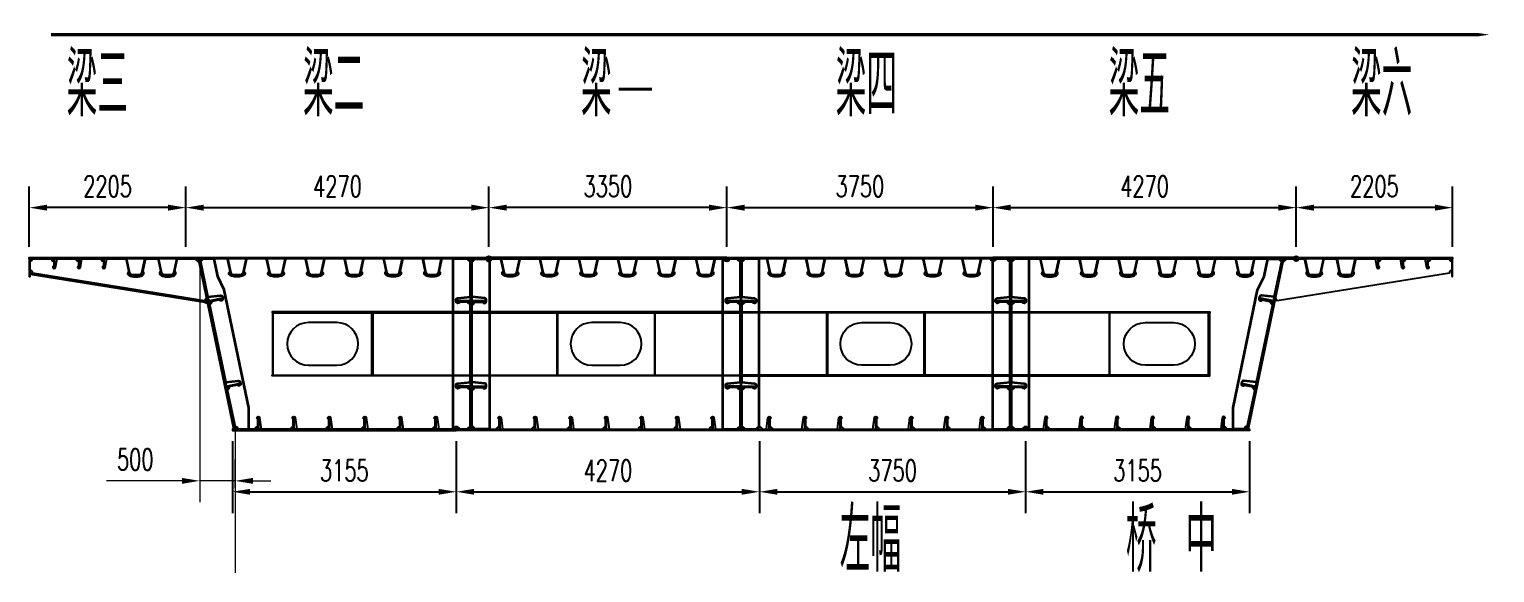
# Model space of a CAD drawing. Extents: x -158665 to 747974, y -1078007 to -307893.
# Drawn here: x 194608 to 215250, y -358241 to -350594 of the extents above; entities that cross this region are included whole.
import ezdxf

# ---------------------------------------------------------------- set-up
doc = ezdxf.new("R2010")
doc.units = 0
doc.header["$LTSCALE"] = 0.02
doc.header["$MEASUREMENT"] = 0
doc.header["$PDMODE"] = 35
doc.header["$PDSIZE"] = 150
doc.layers.get('0').update_dxf_attribs({"linetype": 'CONTINUOUS'})
doc.layers.get('Defpoints').update_dxf_attribs({"linetype": 'CONTINUOUS'})
doc.layers.add('1', color=1, linetype='CONTINUOUS')
for name, color, linetype, lineweight in [('1图框轮廓', 7, 'CONTINUOUS', 35), ('2细线层', 41, 'CONTINUOUS', 15), ('标注层', 3, 'CONTINUOUS', 13)]:
    doc.layers.add(name, color=color, linetype=linetype, lineweight=lineweight)
doc.styles.add('HC_GBDIM', font='romans', dxfattribs={"width": 0.667, "bigfont": 'gbcbig'})
doc.dimstyles.new('HC_GBDIM-100', dxfattribs={"dimscale": 100, "dimtxt": 3, "dimasz": 2.5, "dimexe": 3, "dimexo": 1.5, "dimgap": 1.5, "dimtad": 1, "dimdec": 0, "dimzin": 0, "dimdsep": 46, "dimtxsty": 'HC_GBDIM', "dimcen": 2.5, "dimclrd": 130, "dimclre": 130, "dimclrt": 3, "dimadec": 0, "dimazin": 0, "dimtfac": 0.714286, "dimtdec": 0, "dimtmove": 0, "dimatfit": 3, "dimfxl": 1, "dimtzin": 0, "dimlwd": -1, "dimlwe": -1, "dimarcsym": 0})

# ---------------------------------------------------------------- blocks, each defined once
blk = doc.blocks.new('*D207')
at = {"layer": '2细线层', "color": 130}
for p, q in [((197008, -353972), (197008, -357249)), ((197508, -357046), (197508, -356649)), ((196758, -356949), (195693, -356949)), ((197508, -356949), (197008, -356949)), ((197758, -356949), (198008, -356949))]:
    blk.add_line(p, q, dxfattribs=at)
for points in [[(196758, -356908), (196758, -356991), (197008, -356949)], [(197758, -356908), (197758, -356991), (197508, -356949)]]:
    blk.add_solid(points, dxfattribs=at)
at = {"layer": 'Defpoints', "color": 0}
for p in [(197008, -353822), (197008, -356949), (197508, -357196)]:
    blk.add_point(p, dxfattribs=at)
at = {"layer": '2细线层', "color": 3, "insert": (196100, -356649), "char_height": 300, "attachment_point": 5, "style": 'HC_GBDIM'}
blk.add_mtext('500', dxfattribs=at)
blk = doc.blocks.new('*D208')
at = {"color": 130}
for p, q in [((201083, -353656), (201083, -352804)), ((204433, -353656), (204433, -352804)), ((204183, -353104), (201333, -353104))]:
    blk.add_line(p, q, dxfattribs=at)
for points in [[(201333, -353062), (201333, -353146), (201083, -353104)], [(204183, -353062), (204183, -353146), (204433, -353104)]]:
    blk.add_solid(points, dxfattribs=at)
at = {"layer": 'Defpoints', "color": 0}
for p in [(201083, -353104), (201083, -353806), (204433, -353806)]:
    blk.add_point(p, dxfattribs=at)
at = {"color": 3, "insert": (202758, -352804), "char_height": 300, "attachment_point": 5, "style": 'HC_GBDIM'}
blk.add_mtext('3350', dxfattribs=at)
blk = doc.blocks.new('*D209')
at = {"color": 130}
for p, q in [((204433, -353656), (204433, -352804)), ((208183, -353656), (208183, -352804)), ((204683, -353104), (207933, -353104))]:
    blk.add_line(p, q, dxfattribs=at)
for points in [[(204683, -353062), (204683, -353146), (204433, -353104)], [(207933, -353062), (207933, -353146), (208183, -353104)]]:
    blk.add_solid(points, dxfattribs=at)
at = {"layer": 'Defpoints', "color": 0}
for p in [(208183, -353104), (204433, -353806), (208183, -353806)]:
    blk.add_point(p, dxfattribs=at)
at = {"color": 3, "insert": (206308, -352804), "char_height": 300, "attachment_point": 5, "style": 'HC_GBDIM'}
blk.add_mtext('3750', dxfattribs=at)
blk = doc.blocks.new('*D210')
at = {"color": 130}
for p, q in [((208183, -353656), (208183, -352804)), ((212453, -353656), (212453, -352804)), ((208433, -353104), (212203, -353104))]:
    blk.add_line(p, q, dxfattribs=at)
for points in [[(208433, -353062), (208433, -353146), (208183, -353104)], [(212203, -353062), (212203, -353146), (212453, -353104)]]:
    blk.add_solid(points, dxfattribs=at)
at = {"layer": 'Defpoints', "color": 0}
for p in [(212453, -353104), (208183, -353806), (212453, -353806)]:
    blk.add_point(p, dxfattribs=at)
at = {"color": 3, "insert": (210318, -352804), "char_height": 300, "attachment_point": 5, "style": 'HC_GBDIM'}
blk.add_mtext('4270', dxfattribs=at)
blk = doc.blocks.new('*D211')
at = {"color": 130}
for p, q in [((196813, -353656), (196813, -352804)), ((201083, -353656), (201083, -352804)), ((197063, -353104), (200833, -353104))]:
    blk.add_line(p, q, dxfattribs=at)
for points in [[(197063, -353062), (197063, -353146), (196813, -353104)], [(200833, -353062), (200833, -353146), (201083, -353104)]]:
    blk.add_solid(points, dxfattribs=at)
at = {"layer": 'Defpoints', "color": 0}
for p in [(201083, -353104), (196813, -353806), (201083, -353806)]:
    blk.add_point(p, dxfattribs=at)
at = {"color": 3, "insert": (198948, -352804), "char_height": 300, "attachment_point": 5, "style": 'HC_GBDIM'}
blk.add_mtext('4270', dxfattribs=at)
blk = doc.blocks.new('*D212')
at = {"color": 130}
for p, q in [((197468, -356390), (197468, -357403)), ((200623, -356390), (200623, -357403)), ((197718, -357103), (200373, -357103))]:
    blk.add_line(p, q, dxfattribs=at)
for points in [[(197718, -357062), (197718, -357145), (197468, -357103)], [(200373, -357062), (200373, -357145), (200623, -357103)]]:
    blk.add_solid(points, dxfattribs=at)
at = {"layer": 'Defpoints', "color": 0}
for p in [(197468, -356240), (200623, -356240), (200623, -357103)]:
    blk.add_point(p, dxfattribs=at)
at = {"color": 3, "insert": (199045, -356803), "char_height": 300, "attachment_point": 5, "style": 'HC_GBDIM'}
blk.add_mtext('3155', dxfattribs=at)
blk = doc.blocks.new('*D213')
at = {"color": 130}
for p, q in [((200623, -356390), (200623, -357403)), ((204893, -356390), (204893, -357403)), ((200873, -357103), (204643, -357103))]:
    blk.add_line(p, q, dxfattribs=at)
for points in [[(200873, -357062), (200873, -357145), (200623, -357103)], [(204643, -357062), (204643, -357145), (204893, -357103)]]:
    blk.add_solid(points, dxfattribs=at)
at = {"layer": 'Defpoints', "color": 0}
for p in [(200623, -356240), (204893, -356240), (204893, -357103)]:
    blk.add_point(p, dxfattribs=at)
at = {"color": 3, "insert": (202758, -356803), "char_height": 300, "attachment_point": 5, "style": 'HC_GBDIM'}
blk.add_mtext('4270', dxfattribs=at)
blk = doc.blocks.new('*D214')
at = {"color": 130}
for p, q in [((204893, -356390), (204893, -357403)), ((208643, -356390), (208643, -357403)), ((205143, -357103), (208393, -357103))]:
    blk.add_line(p, q, dxfattribs=at)
for points in [[(205143, -357062), (205143, -357145), (204893, -357103)], [(208393, -357062), (208393, -357145), (208643, -357103)]]:
    blk.add_solid(points, dxfattribs=at)
at = {"layer": 'Defpoints', "color": 0}
for p in [(204893, -356240), (208643, -356240), (208643, -357103)]:
    blk.add_point(p, dxfattribs=at)
at = {"color": 3, "insert": (206768, -356803), "char_height": 300, "attachment_point": 5, "style": 'HC_GBDIM'}
blk.add_mtext('3750', dxfattribs=at)
blk = doc.blocks.new('*D215')
at = {"color": 130}
for p, q in [((208643, -356390), (208643, -357403)), ((211798, -356390), (211798, -357403)), ((208893, -357103), (211548, -357103))]:
    blk.add_line(p, q, dxfattribs=at)
for points in [[(208893, -357062), (208893, -357145), (208643, -357103)], [(211548, -357062), (211548, -357145), (211798, -357103)]]:
    blk.add_solid(points, dxfattribs=at)
at = {"layer": 'Defpoints', "color": 0}
for p in [(208643, -356240), (211798, -356240), (211798, -357103)]:
    blk.add_point(p, dxfattribs=at)
at = {"color": 3, "insert": (210220, -356803), "char_height": 300, "attachment_point": 5, "style": 'HC_GBDIM'}
blk.add_mtext('3155', dxfattribs=at)
blk = doc.blocks.new('*D216')
at = {"color": 130}
for p, q in [((194608, -353656), (194608, -352804)), ((196813, -353656), (196813, -352804)), ((196563, -353104), (194858, -353104))]:
    blk.add_line(p, q, dxfattribs=at)
for points in [[(194858, -353062), (194858, -353146), (194608, -353104)], [(196563, -353062), (196563, -353146), (196813, -353104)]]:
    blk.add_solid(points, dxfattribs=at)
at = {"layer": 'Defpoints', "color": 0}
for p in [(194608, -353104), (194608, -353806), (196813, -353806)]:
    blk.add_point(p, dxfattribs=at)
at = {"color": 3, "insert": (195710, -352804), "char_height": 300, "attachment_point": 5, "style": 'HC_GBDIM'}
blk.add_mtext('2205', dxfattribs=at)
blk = doc.blocks.new('*D217')
at = {"color": 130}
for p, q in [((212453, -353656), (212453, -352804)), ((214658, -353656), (214658, -352804)), ((214408, -353104), (212703, -353104))]:
    blk.add_line(p, q, dxfattribs=at)
for points in [[(212703, -353062), (212703, -353146), (212453, -353104)], [(214408, -353062), (214408, -353146), (214658, -353104)]]:
    blk.add_solid(points, dxfattribs=at)
at = {"layer": 'Defpoints', "color": 0}
for p in [(212453, -353104), (212453, -353806), (214658, -353806)]:
    blk.add_point(p, dxfattribs=at)
at = {"color": 3, "insert": (213555, -352804), "char_height": 300, "attachment_point": 5, "style": 'HC_GBDIM'}
blk.add_mtext('2205', dxfattribs=at)

msp = doc.modelspace()

# ---------------------------------------------------------------- linework, layer by layer
at = {"color": 6}
msp.add_lwpolyline([(215175.2, -350669.2, 0, 150, 0), (214670.1, -350669.2, 50, 50, 0), (194912.4, -350669.2, 50, 50, 0)], format="xyseb", dxfattribs=at)
at = {"color": 2, "ltscale": 3}
for points in [[(200824.7, -354465.4, -0.4142136), (200789.7, -354430.4), (200668.4, -354430.4, -0.8490905), (200619.7, -354422.4), (200619.7, -354402.4, -0.3855079), (200642.3, -354377.6), (200824.7, -354359.4), (200824.7, -353857.4, -0.4142136), (200789.7, -353822.4), (200427.7, -353822.4), (200415.6, -353832.2), (200378.6, -354002.4, -0.5717692), (200391.9, -354043.4, -0.2157414), (200316.7, -354077.4), (200248.7, -354077.4, -0.2157414), (200173.6, -354043.4, -0.5717692), (200186.9, -354002.4), (200149.9, -353832.2), (200137.7, -353822.4), (199877.7, -353822.4), (199865.6, -353832.2), (199828.6, -354002.4, -0.5717692), (199841.9, -354043.4, -0.2157414), (199766.7, -354077.4), (199698.7, -354077.4, -0.2157414), (199623.6, -354043.4, -0.5717692), (199636.9, -354002.4), (199599.9, -353832.2), (199587.7, -353822.4), (199327.7, -353822.4), (199315.6, -353832.2), (199278.6, -354002.4, -0.5717692), (199291.9, -354043.4, -0.2157414), (199216.7, -354077.4), (199148.7, -354077.4, -0.2157414), (199073.6, -354043.4, -0.5717692), (199086.9, -354002.4), (199049.9, -353832.2), (199037.7, -353822.4), (198777.7, -353822.4), (198765.6, -353832.2), (198728.6, -354002.4, -0.5717692), (198741.9, -354043.4, -0.2157414), (198666.7, -354077.4), (198598.7, -354077.4, -0.2157414), (198523.6, -354043.4, -0.5717692), (198536.9, -354002.4), (198499.9, -353832.2), (198487.7, -353822.4), (198227.7, -353822.4), (198215.6, -353832.2), (198178.6, -354002.4, -0.5717692), (198191.9, -354043.4, -0.2157414), (198116.7, -354077.4), (198048.7, -354077.4, -0.2157414), (197973.6, -354043.4, -0.5717692), (197986.9, -354002.4), (197949.9, -353832.2), (197937.7, -353822.4), (197677.7, -353822.4), (197665.6, -353832.2), (197628.6, -354002.4, -0.5717692), (197641.9, -354043.4, -0.2157414), (197566.7, -354077.4), (197498.7, -354077.4, -0.2157414), (197423.6, -354043.4, -0.5717692), (197436.9, -354002.4), (197399.9, -353832.2), (197387.7, -353822.4), (197042.7, -353822.4, -0.3552568), (197014.9, -353856.7), (197119.9, -354360.8), (197302.2, -354341.3, -0.3855079), (197329.3, -354361.1), (197333.4, -354380.6, -0.8490905), (197287.4, -354398.4), (197168.6, -354423.1, -0.4142136), (197141.5, -354464.5), (197369.9, -355560.8), (197552.2, -355541.3, -0.3855079), (197579.3, -355561.1), (197583.4, -355580.6, -0.8490905), (197537.4, -355598.4), (197418.6, -355623.1, -0.4142136), (197391.5, -355664.5), (197500.6, -356188.2, -0.4757351), (197542.7, -356222.4), (197790.7, -356222.4, -0.4142136), (197825.7, -356187.4), (197825.7, -356081.2, -1.7629799), (197852.6, -356059.7), (197874.7, -356222.4), (198290.7, -356222.4, -0.4142136), (198325.7, -356187.4), (198325.7, -356081.2, -1.7629799), (198352.6, -356059.7), (198374.7, -356222.4), (198790.7, -356222.4, -0.4142136), (198825.7, -356187.4), (198825.7, -356081.2, -1.7629799), (198852.6, -356059.7), (198874.7, -356222.4), (199290.7, -356222.4, -0.4142136), (199325.7, -356187.4), (199325.7, -356081.2, -1.7629799), (199352.6, -356059.7), (199374.7, -356222.4), (199790.7, -356222.4, -0.4142136), (199825.7, -356187.4), (199825.7, -356081.2, -1.7629799), (199852.6, -356059.7), (199874.7, -356222.4), (200290.7, -356222.4, -0.4142136), (200325.7, -356187.4), (200325.7, -356081.2, -1.7629799), (200352.6, -356059.7), (200374.7, -356222.4), (200587.7, -356222.4, -1), (200657.7, -356222.4), (200789.7, -356222.4, -0.4142136), (200824.7, -356187.4), (200824.7, -355665.4, -0.4142136), (200789.7, -355630.4), (200668.4, -355630.4, -0.8490905), (200619.7, -355622.4), (200619.7, -355602.4, -0.3855079), (200642.3, -355577.6), (200824.7, -355559.4)], [(204624.7, -354465.4, -0.4142136), (204589.7, -354430.4), (204468.4, -354430.4, -0.8490905), (204419.7, -354422.4), (204419.7, -354402.4, -0.3855079), (204442.3, -354377.6), (204624.7, -354359.4), (204624.7, -353857.4, -0.4142136), (204589.7, -353822.4), (204467.7, -353822.4, -1), (204397.7, -353822.4), (204277.7, -353822.4), (204265.6, -353832.2), (204228.6, -354002.4, -0.5717692), (204241.9, -354043.4, -0.2157414), (204166.7, -354077.4), (204098.7, -354077.4, -0.2157414), (204023.6, -354043.4, -0.5717692), (204036.9, -354002.4), (203999.9, -353832.2), (203987.7, -353822.4), (203727.7, -353822.4), (203715.6, -353832.2), (203678.6, -354002.4, -0.5717692), (203691.9, -354043.4, -0.2157414), (203616.7, -354077.4), (203548.7, -354077.4, -0.2157414), (203473.6, -354043.4, -0.5717692), (203486.9, -354002.4), (203449.9, -353832.2), (203437.7, -353822.4), (203177.7, -353822.4), (203165.6, -353832.2), (203128.6, -354002.4, -0.5717692), (203141.9, -354043.4, -0.2157414), (203066.7, -354077.4), (202998.7, -354077.4, -0.2157414), (202923.6, -354043.4, -0.5717692), (202936.9, -354002.4), (202899.9, -353832.2), (202887.7, -353822.4), (202627.7, -353822.4), (202615.6, -353832.2), (202578.6, -354002.4, -0.5717692), (202591.9, -354043.4, -0.2157414), (202516.7, -354077.4), (202448.7, -354077.4, -0.2157414), (202373.6, -354043.4, -0.5717692), (202386.9, -354002.4), (202349.9, -353832.2), (202337.7, -353822.4), (202077.7, -353822.4), (202065.6, -353832.2), (202028.6, -354002.4, -0.5717692), (202041.9, -354043.4, -0.2157414), (201966.7, -354077.4), (201898.7, -354077.4, -0.2157414), (201823.6, -354043.4, -0.5717692), (201836.9, -354002.4), (201799.9, -353832.2), (201787.7, -353822.4), (201527.7, -353822.4), (201515.6, -353832.2), (201478.6, -354002.4, -0.5717692), (201491.9, -354043.4, -0.2157414), (201416.7, -354077.4), (201348.7, -354077.4, -0.2157414), (201273.6, -354043.4, -0.5717692), (201286.9, -354002.4), (201249.9, -353832.2), (201237.7, -353822.4), (201117.7, -353822.4, -1), (201047.7, -353822.4), (200875.7, -353822.4, -0.4142136), (200840.7, -353857.4), (200840.7, -354359.4), (201023.2, -354377.6, -0.3855079), (201045.7, -354402.4), (201045.7, -354422.4, -0.8490905), (200997, -354430.4), (200875.7, -354430.4, -0.4142136), (200840.7, -354465.4), (200840.7, -355559.4), (201023.2, -355577.6, -0.3855079), (201045.7, -355602.4), (201045.7, -355622.4, -0.8490905), (200997, -355630.4), (200875.7, -355630.4, -0.4142136), (200840.7, -355665.4), (200840.7, -356187.4, -0.4142136), (200875.7, -356222.4), (201190.7, -356222.4, -0.4142136), (201225.7, -356187.4), (201225.7, -356081.2, -1.7629799), (201252.6, -356059.7), (201274.7, -356222.4), (201690.7, -356222.4, -0.4142136), (201725.7, -356187.4), (201725.7, -356081.2, -1.7629799), (201752.6, -356059.7), (201774.7, -356222.4), (202190.7, -356222.4, -0.4142136), (202225.7, -356187.4), (202225.7, -356081.2, -1.7629799), (202252.6, -356059.7), (202274.7, -356222.4), (202690.7, -356222.4, -0.4142136), (202725.7, -356187.4), (202725.7, -356081.2, -1.7629799), (202752.6, -356059.7), (202774.7, -356222.4), (203190.7, -356222.4, -0.4142136), (203225.7, -356187.4), (203225.7, -356081.2, -1.7629799), (203252.6, -356059.7), (203274.7, -356222.4), (203690.7, -356222.4, -0.4142136), (203725.7, -356187.4), (203725.7, -356081.2, -1.7629799), (203752.6, -356059.7), (203774.7, -356222.4), (204190.7, -356222.4, -0.4142136), (204225.7, -356187.4), (204225.7, -356081.2, -1.7629799), (204252.6, -356059.7), (204274.7, -356222.4), (204589.7, -356222.4, -0.4142136), (204624.7, -356187.4), (204624.7, -355665.4, -0.4142136), (204589.7, -355630.4), (204468.4, -355630.4, -0.8490905), (204419.7, -355622.4), (204419.7, -355602.4, -0.3855079), (204442.3, -355577.6), (204624.7, -355559.4)], [(208424.7, -354465.4, -0.4142136), (208389.7, -354430.4), (208268.4, -354430.4, -0.8490905), (208219.7, -354422.4), (208219.7, -354402.4, -0.3855079), (208242.3, -354377.6), (208424.7, -354359.4), (208424.7, -353857.4, -0.4142136), (208389.7, -353822.4), (208217.7, -353822.4, -1), (208147.7, -353822.4), (208027.7, -353822.4), (208015.6, -353832.2), (207978.6, -354002.4, -0.5717692), (207991.9, -354043.4, -0.2157414), (207916.7, -354077.4), (207848.7, -354077.4, -0.2157414), (207773.6, -354043.4, -0.5717692), (207786.9, -354002.4), (207749.9, -353832.2), (207737.7, -353822.4), (207477.7, -353822.4), (207465.6, -353832.2), (207428.6, -354002.4, -0.5717692), (207441.9, -354043.4, -0.2157414), (207366.7, -354077.4), (207298.7, -354077.4, -0.2157414), (207223.6, -354043.4, -0.5717692), (207236.9, -354002.4), (207199.9, -353832.2), (207187.7, -353822.4), (206927.7, -353822.4), (206915.6, -353832.2), (206878.6, -354002.4, -0.5717692), (206891.9, -354043.4, -0.2157414), (206816.7, -354077.4), (206748.7, -354077.4, -0.2157414), (206673.6, -354043.4, -0.5717692), (206686.9, -354002.4), (206649.9, -353832.2), (206637.7, -353822.4), (206377.7, -353822.4), (206365.6, -353832.2), (206328.6, -354002.4, -0.5717692), (206341.9, -354043.4, -0.2157414), (206266.7, -354077.4), (206198.7, -354077.4, -0.2157414), (206123.6, -354043.4, -0.5717692), (206136.9, -354002.4), (206099.9, -353832.2), (206087.7, -353822.4), (205827.7, -353822.4), (205815.6, -353832.2), (205778.6, -354002.4, -0.5717692), (205791.9, -354043.4, -0.2157414), (205716.7, -354077.4), (205648.7, -354077.4, -0.2157414), (205573.6, -354043.4, -0.5717692), (205586.9, -354002.4), (205549.9, -353832.2), (205537.7, -353822.4), (205277.7, -353822.4), (205265.6, -353832.2), (205228.6, -354002.4, -0.5717692), (205241.9, -354043.4, -0.2157414), (205166.7, -354077.4), (205098.7, -354077.4, -0.2157414), (205023.6, -354043.4, -0.5717692), (205036.9, -354002.4), (204999.9, -353832.2), (204987.7, -353822.4), (204675.7, -353822.4, -0.4142136), (204640.7, -353857.4), (204640.7, -354359.4), (204823.2, -354377.6, -0.3855079), (204845.7, -354402.4), (204845.7, -354422.4, -0.8490905), (204797, -354430.4), (204675.7, -354430.4, -0.4142136), (204640.7, -354465.4), (204640.7, -355559.4), (204823.2, -355577.6, -0.3855079), (204845.7, -355602.4), (204845.7, -355622.4, -0.8490905), (204797, -355630.4), (204675.7, -355630.4, -0.4142136), (204640.7, -355665.4), (204640.7, -356187.4, -0.4142136), (204675.7, -356222.4), (204857.7, -356222.4, -1), (204927.7, -356222.4), (204990.7, -356222.4), (205012.9, -356059.7, -1.7629799), (205039.7, -356081.2), (205039.7, -356187.4, -0.4142136), (205074.7, -356222.4), (205490.7, -356222.4), (205512.9, -356059.7, -1.7629799), (205539.7, -356081.2), (205539.7, -356187.4, -0.4142136), (205574.7, -356222.4), (205990.7, -356222.4), (206012.9, -356059.7, -1.7629799), (206039.7, -356081.2), (206039.7, -356187.4, -0.4142136), (206074.7, -356222.4), (206490.7, -356222.4), (206512.9, -356059.7, -1.7629799), (206539.7, -356081.2), (206539.7, -356187.4, -0.4142136), (206574.7, -356222.4), (206990.7, -356222.4), (207012.9, -356059.7, -1.7629799), (207039.7, -356081.2), (207039.7, -356187.4, -0.4142136), (207074.7, -356222.4), (207490.7, -356222.4), (207512.9, -356059.7, -1.7629799), (207539.7, -356081.2), (207539.7, -356187.4, -0.4142136), (207574.7, -356222.4), (207990.7, -356222.4), (208012.9, -356059.7, -1.7629799), (208039.7, -356081.2), (208039.7, -356187.4, -0.4142136), (208074.7, -356222.4), (208389.7, -356222.4, -0.4142136), (208424.7, -356187.4), (208424.7, -355665.4, -0.4142136), (208389.7, -355630.4), (208268.4, -355630.4, -0.8490905), (208219.7, -355622.4), (208219.7, -355602.4, -0.3855079), (208242.3, -355577.6), (208424.7, -355559.4)], [(208440.7, -354465.4, 0.4142136), (208475.7, -354430.4), (208597, -354430.4, 0.8490905), (208645.7, -354422.4), (208645.7, -354402.4, 0.3855079), (208623.2, -354377.6), (208440.7, -354359.4), (208440.7, -353857.4, 0.4142136), (208475.7, -353822.4), (208837.7, -353822.4), (208849.9, -353832.2), (208886.9, -354002.4, 0.5717692), (208873.6, -354043.4, 0.2157414), (208948.7, -354077.4), (209016.7, -354077.4, 0.2157414), (209091.9, -354043.4, 0.5717692), (209078.6, -354002.4), (209115.6, -353832.2), (209127.7, -353822.4), (209387.7, -353822.4), (209399.9, -353832.2), (209436.9, -354002.4, 0.5717692), (209423.6, -354043.4, 0.2157414), (209498.7, -354077.4), (209566.7, -354077.4, 0.2157414), (209641.9, -354043.4, 0.5717692), (209628.6, -354002.4), (209665.6, -353832.2), (209677.7, -353822.4), (209937.7, -353822.4), (209949.9, -353832.2), (209986.9, -354002.4, 0.5717692), (209973.6, -354043.4, 0.2157414), (210048.7, -354077.4), (210116.7, -354077.4, 0.2157414), (210191.9, -354043.4, 0.5717692), (210178.6, -354002.4), (210215.6, -353832.2), (210227.7, -353822.4), (210487.7, -353822.4), (210499.9, -353832.2), (210536.9, -354002.4, 0.5717692), (210523.6, -354043.4, 0.2157414), (210598.7, -354077.4), (210666.7, -354077.4, 0.2157414), (210741.9, -354043.4, 0.5717692), (210728.6, -354002.4), (210765.6, -353832.2), (210777.7, -353822.4), (211037.7, -353822.4), (211049.9, -353832.2), (211086.9, -354002.4, 0.5717692), (211073.6, -354043.4, 0.2157414), (211148.7, -354077.4), (211216.7, -354077.4, 0.2157414), (211291.9, -354043.4, 0.5717692), (211278.6, -354002.4), (211315.6, -353832.2), (211327.7, -353822.4), (211587.7, -353822.4), (211599.9, -353832.2), (211636.9, -354002.4, 0.5717692), (211623.6, -354043.4, 0.2157414), (211698.7, -354077.4), (211766.7, -354077.4, 0.2157414), (211841.9, -354043.4, 0.5717692), (211828.6, -354002.4), (211865.6, -353832.2), (211877.7, -353822.4), (212222.7, -353822.4, 0.3552568), (212250.6, -353856.7), (212145.6, -354360.8), (211963.3, -354341.3, 0.3855079), (211936.1, -354361.1), (211932, -354380.6, 0.8490905), (211978.1, -354398.4), (212096.8, -354423.1, 0.4142136), (212124, -354464.5), (211895.6, -355560.8), (211713.3, -355541.3, 0.3855079), (211686.1, -355561.1), (211682, -355580.6, 0.8490905), (211728.1, -355598.4), (211846.8, -355623.1, 0.4142136), (211874, -355664.5), (211764.9, -356188.2, 0.4757351), (211722.7, -356222.4), (211474.7, -356222.4, 0.4142136), (211439.7, -356187.4), (211439.7, -356081.2, 1.7629799), (211412.9, -356059.7), (211390.7, -356222.4), (210974.7, -356222.4, 0.4142136), (210939.7, -356187.4), (210939.7, -356081.2, 1.7629799), (210912.9, -356059.7), (210890.7, -356222.4), (210474.7, -356222.4, 0.4142136), (210439.7, -356187.4), (210439.7, -356081.2, 1.7629799), (210412.9, -356059.7), (210390.7, -356222.4), (209974.7, -356222.4, 0.4142136), (209939.7, -356187.4), (209939.7, -356081.2, 1.7629799), (209912.9, -356059.7), (209890.7, -356222.4), (209474.7, -356222.4, 0.4142136), (209439.7, -356187.4), (209439.7, -356081.2, 1.7629799), (209412.9, -356059.7), (209390.7, -356222.4), (208974.7, -356222.4, 0.4142136), (208939.7, -356187.4), (208939.7, -356081.2, 1.7629799), (208912.9, -356059.7), (208890.7, -356222.4), (208677.7, -356222.4, 1), (208607.7, -356222.4), (208475.7, -356222.4, 0.4142136), (208440.7, -356187.4), (208440.7, -355665.4, 0.4142136), (208475.7, -355630.4), (208597, -355630.4, 0.8490905), (208645.7, -355622.4), (208645.7, -355602.4, 0.3855079), (208623.2, -355577.6), (208440.7, -355559.4)]]:
    msp.add_lwpolyline(points, format="xyb", close=True, dxfattribs=at)
at = {"color": 7, "ltscale": 3}
for centre in [(201082.7, -353822.4), (212452.7, -353822.4)]:
    msp.add_circle(centre, 35, dxfattribs=at)
at = {"layer": '1', "color": 4}
msp.add_line((212452.7, -353822.4), (212452.7, -353806.4), dxfattribs=at)
at = {"layer": '1', "color": 181}
for points in [[(196812.7, -353822.4), (194607.7, -353822.4), (194607.7, -353806.4), (196812.7, -353806.4)], [(194617.7, -353822.4), (194607.7, -353822.4), (194607.7, -354072.4), (194617.7, -354072.4)], [(194951.7, -353942.4), (194963.7, -353942.4), (194963.7, -353822.4), (194951.7, -353822.4)], [(195301.7, -353942.4), (195313.7, -353942.4), (195313.7, -353822.4), (195301.7, -353822.4)], [(195651.7, -353942.4), (195663.7, -353942.4), (195663.7, -353822.4), (195651.7, -353822.4)], [(197109.1, -354441.9), (194617.7, -354042.7), (194617.7, -354022.4), (197112.2, -354422.1)]]:
    msp.add_lwpolyline(points, close=True, dxfattribs=at)
at = {"layer": '1', "color": 4}
for points in [[(196812.7, -353806.4), (201082.7, -353806.4), (201082.7, -353822.4), (196812.7, -353822.4)], [(201082.7, -353822.4), (204432.7, -353822.4), (204432.7, -353806.4), (201082.7, -353806.4)], [(204432.7, -353806.4), (208182.7, -353806.4), (208182.7, -353822.4), (204432.7, -353822.4)], [(208182.7, -353822.4), (212452.7, -353822.4), (212452.7, -353806.4), (208182.7, -353806.4)], [(212452.7, -353806.4), (214657.7, -353806.4), (214657.7, -353822.4), (212452.7, -353822.4)], [(200824.7, -353822.4), (200840.7, -353822.4), (200840.7, -356222.4), (200824.7, -356222.4)], [(204624.7, -356222.4), (204640.7, -356222.4), (204640.7, -353822.4), (204624.7, -353822.4)], [(208424.7, -353822.4), (208440.7, -353822.4), (208440.7, -356222.4), (208424.7, -356222.4)], [(213601.7, -353942.4), (213613.7, -353942.4), (213613.7, -353822.4), (213601.7, -353822.4)], [(213963.7, -353822.4), (213951.7, -353822.4), (213951.7, -353942.4), (213963.7, -353942.4)], [(214301.7, -353942.4), (214313.7, -353942.4), (214313.7, -353822.4), (214301.7, -353822.4)], [(214647.7, -354072.4), (214657.7, -354072.4), (214657.7, -353822.4), (214647.7, -353822.4)], [(200824.7, -354414.4), (200644.7, -354414.4), (200644.7, -354430.4), (200824.7, -354430.4)], [(200840.7, -354430.4), (201020.7, -354430.4), (201020.7, -354414.4), (200840.7, -354414.4)], [(204624.7, -354414.4), (204444.7, -354414.4), (204444.7, -354430.4), (204624.7, -354430.4)], [(204640.7, -354430.4), (204820.7, -354430.4), (204820.7, -354414.4), (204640.7, -354414.4)], [(208424.7, -354414.4), (208244.7, -354414.4), (208244.7, -354430.4), (208424.7, -354430.4)], [(208440.7, -354430.4), (208620.7, -354430.4), (208620.7, -354414.4), (208440.7, -354414.4)], [(198028.7, -354582.4), (200824.7, -354582.4), (200824.7, -354572.4), (198028.7, -354572.4)], [(198034.7, -355462.4), (198044.7, -355462.4), (198044.7, -354582.4), (198034.7, -354582.4)], [(199444.7, -355462.4), (199434.7, -355462.4), (199434.7, -354582.4), (199444.7, -354582.4)], [(200840.7, -354582.4), (204624.7, -354582.4), (204624.7, -354572.4), (200840.7, -354572.4)], [(202040.7, -355462.4), (202050.7, -355462.4), (202050.7, -354582.4), (202040.7, -354582.4)], [(203414.8, -355462.4), (203424.8, -355462.4), (203424.8, -354582.4), (203414.8, -354582.4)], [(208424.7, -354582.4), (204640.7, -354582.4), (204640.7, -354572.4), (208424.7, -354572.4)], [(205850.7, -355462.4), (205840.7, -355462.4), (205840.7, -354582.4), (205850.7, -354582.4)], [(207224.7, -355462.4), (207214.7, -355462.4), (207214.7, -354582.4), (207224.7, -354582.4)], [(211236.7, -354582.4), (208440.7, -354582.4), (208440.7, -354572.4), (211236.7, -354572.4)], [(209820.7, -355462.4), (209830.7, -355462.4), (209830.7, -354582.4), (209820.7, -354582.4)], [(211230.7, -355462.4), (211220.7, -355462.4), (211220.7, -354582.4), (211230.7, -354582.4)], [(200824.7, -355472.4), (198028.7, -355472.4), (198028.7, -355462.4), (200824.7, -355462.4)], [(204624.7, -355472.4), (200840.7, -355472.4), (200840.7, -355462.4), (204624.7, -355462.4)], [(204640.7, -355472.4), (208424.7, -355472.4), (208424.7, -355462.4), (204640.7, -355462.4)], [(208440.7, -355472.4), (211236.7, -355472.4), (211236.7, -355462.4), (208440.7, -355462.4)], [(200644.7, -355630.4), (200824.7, -355630.4), (200824.7, -355614.4), (200644.7, -355614.4)], [(200840.7, -355614.4), (201020.7, -355614.4), (201020.7, -355630.4), (200840.7, -355630.4)], [(204444.7, -355630.4), (204624.7, -355630.4), (204624.7, -355614.4), (204444.7, -355614.4)], [(204640.7, -355614.4), (204820.7, -355614.4), (204820.7, -355630.4), (204640.7, -355630.4)], [(208244.7, -355630.4), (208424.7, -355630.4), (208424.7, -355614.4), (208244.7, -355614.4)], [(208440.7, -355614.4), (208620.7, -355614.4), (208620.7, -355630.4), (208440.7, -355630.4)], [(197839.7, -356062.4), (197825.7, -356062.4), (197825.7, -356222.4), (197839.7, -356222.4)], [(198339.7, -356062.4), (198325.7, -356062.4), (198325.7, -356222.4), (198339.7, -356222.4)], [(198839.7, -356062.4), (198825.7, -356062.4), (198825.7, -356222.4), (198839.7, -356222.4)], [(199339.7, -356062.4), (199325.7, -356062.4), (199325.7, -356222.4), (199339.7, -356222.4)], [(199839.7, -356062.4), (199825.7, -356062.4), (199825.7, -356222.4), (199839.7, -356222.4)], [(200339.7, -356062.4), (200325.7, -356062.4), (200325.7, -356222.4), (200339.7, -356222.4)], [(201239.7, -356062.4), (201225.7, -356062.4), (201225.7, -356222.4), (201239.7, -356222.4)], [(201739.7, -356062.4), (201725.7, -356062.4), (201725.7, -356222.4), (201739.7, -356222.4)], [(202239.7, -356062.4), (202225.7, -356062.4), (202225.7, -356222.4), (202239.7, -356222.4)], [(202739.7, -356062.4), (202725.7, -356062.4), (202725.7, -356222.4), (202739.7, -356222.4)], [(203239.7, -356062.4), (203225.7, -356062.4), (203225.7, -356222.4), (203239.7, -356222.4)], [(203739.7, -356062.4), (203725.7, -356062.4), (203725.7, -356222.4), (203739.7, -356222.4)], [(204239.7, -356062.4), (204225.7, -356062.4), (204225.7, -356222.4), (204239.7, -356222.4)], [(205039.7, -356062.4), (205025.7, -356062.4), (205025.7, -356222.4), (205039.7, -356222.4)], [(205539.7, -356062.4), (205525.7, -356062.4), (205525.7, -356222.4), (205539.7, -356222.4)], [(206039.7, -356062.4), (206025.7, -356062.4), (206025.7, -356222.4), (206039.7, -356222.4)], [(206539.7, -356062.4), (206525.7, -356062.4), (206525.7, -356222.4), (206539.7, -356222.4)], [(207039.7, -356062.4), (207025.7, -356062.4), (207025.7, -356222.4), (207039.7, -356222.4)], [(207539.7, -356062.4), (207525.7, -356062.4), (207525.7, -356222.4), (207539.7, -356222.4)], [(208039.7, -356062.4), (208025.7, -356062.4), (208025.7, -356222.4), (208039.7, -356222.4)], [(208939.8, -356062.5), (208925.8, -356062.5), (208925.8, -356222.5), (208939.8, -356222.5)], [(209439.7, -356062.4), (209425.7, -356062.4), (209425.7, -356222.4), (209439.7, -356222.4)], [(209939.7, -356062.4), (209925.7, -356062.4), (209925.7, -356222.4), (209939.7, -356222.4)], [(210439.7, -356062.4), (210425.7, -356062.4), (210425.7, -356222.4), (210439.7, -356222.4)], [(210939.7, -356062.4), (210925.7, -356062.4), (210925.7, -356222.4), (210939.7, -356222.4)], [(211439.7, -356062.4), (211425.7, -356062.4), (211425.7, -356222.4), (211439.7, -356222.4)], [(200622.7, -356222.4), (197467.7, -356222.4), (197467.7, -356240.4), (200622.7, -356240.4)], [(200622.7, -356222.4), (204892.7, -356222.4), (204892.7, -356240.4), (200622.7, -356240.4)], [(204892.7, -356222.4), (208642.7, -356222.4), (208642.7, -356240.4), (204892.7, -356240.4)], [(208642.7, -356222.4), (211797.7, -356222.4), (211797.7, -356240.4), (208642.7, -356240.4)]]:
    msp.add_lwpolyline(points, close=True, dxfattribs=at)
at = {"layer": '1', "color": 181}
for points in [[(194652.3, -354028, 0.4615482), (194617.7, -353987.4), (194617.7, -353857.4, 0.4142136), (194652.7, -353822.4), (194916.7, -353822.4, 0.4142136), (194951.7, -353857.4), (194951.7, -353923.4, 1.7811251), (194977.4, -353945.8), (194998.7, -353822.4), (195266.7, -353822.4, 0.4142136), (195301.7, -353857.4), (195301.7, -353923.4, 1.7811251), (195327.4, -353945.8), (195348.7, -353822.4), (195616.7, -353822.4, 0.4142136), (195651.7, -353857.4), (195651.7, -353923.4, 1.7811251), (195677.4, -353945.8), (195698.7, -353822.4), (195972.7, -353822.4), (196011.9, -354002.4, 0.5717692), (195998.6, -354043.4, 0.2157414), (196073.7, -354077.4), (196141.7, -354077.4, 0.2157414), (196216.9, -354043.4, 0.5717692), (196203.6, -354002.4), (196242.7, -353822.4), (196422.7, -353822.4), (196461.9, -354002.4, 0.5717692), (196448.6, -354043.4, 0.2157414), (196523.7, -354077.4), (196591.7, -354077.4, 0.2157414), (196666.9, -354043.4, 0.5717692), (196653.6, -354002.4), (196692.7, -353822.4), (196952.3, -353822.4, 0.4757351), (196994.4, -353856.7), (197105.1, -354387.8, 0.311127), (197077.7, -354416.6)], [(196236.6, -353822.4), (196242.7, -353822.4), (196200.6, -354016.2, -0.3528189), (196155.7, -354052.4), (196059.8, -354052.4, -0.3528189), (196014.9, -354016.2), (195972.7, -353822.4), (195978.9, -353822.4), (196020.7, -354014.9, 0.3528189), (196059.8, -354046.4), (196155.7, -354046.4, 0.3528189), (196194.7, -354014.9)], [(196686.6, -353822.4), (196692.7, -353822.4), (196650.6, -354016.2, -0.3528189), (196605.7, -354052.4), (196509.8, -354052.4, -0.3528189), (196464.9, -354016.2), (196422.7, -353822.4), (196428.9, -353822.4), (196470.7, -354014.9, 0.3528189), (196509.8, -354046.4), (196605.7, -354046.4, 0.3528189), (196644.7, -354014.9)]]:
    msp.add_lwpolyline(points, format="xyb", close=True, dxfattribs=at)
at = {"layer": '1', "color": 4}
for points in [[(196989.3, -353822.4), (197007.7, -353822.4), (197507.7, -356222.4), (197489.3, -356222.4), (196989.3, -353822.4)], [(212257.7, -353822.4), (212276.1, -353822.4), (211776.1, -356222.4), (211757.7, -356222.4), (212257.7, -353822.4)], [(197131.1, -354414.6), (197307.3, -354377.9), (197310.6, -354393.6), (197134.4, -354430.3), (197131.1, -354414.6)], [(212134.4, -354414.6), (211958.1, -354377.9), (211954.9, -354393.6), (212131.1, -354430.3), (212134.4, -354414.6)], [(197381.1, -355614.6), (197557.3, -355577.9), (197560.6, -355593.6), (197384.4, -355630.3), (197381.1, -355614.6)], [(211881.1, -355630.3), (211704.9, -355593.6), (211708.1, -355577.9), (211884.4, -355614.6), (211881.1, -355630.3)]]:
    msp.add_lwpolyline(points, dxfattribs=at)
for points in [[(197661.6, -353822.4), (197667.7, -353822.4), (197625.6, -354016.2, -0.3528189), (197580.7, -354052.4), (197484.8, -354052.4, -0.3528189), (197439.9, -354016.2), (197397.7, -353822.4), (197403.9, -353822.4), (197445.7, -354014.9, 0.3528189), (197484.8, -354046.4), (197580.7, -354046.4, 0.3528189), (197619.7, -354014.9)], [(198211.6, -353822.4), (198217.7, -353822.4), (198175.6, -354016.2, -0.3528189), (198130.7, -354052.4), (198034.8, -354052.4, -0.3528189), (197989.9, -354016.2), (197947.7, -353822.4), (197953.9, -353822.4), (197995.7, -354014.9, 0.3528189), (198034.8, -354046.4), (198130.7, -354046.4, 0.3528189), (198169.7, -354014.9)], [(198761.6, -353822.4), (198767.7, -353822.4), (198725.6, -354016.2, -0.3528189), (198680.7, -354052.4), (198584.8, -354052.4, -0.3528189), (198539.9, -354016.2), (198497.7, -353822.4), (198503.9, -353822.4), (198545.7, -354014.9, 0.3528189), (198584.8, -354046.4), (198680.7, -354046.4, 0.3528189), (198719.7, -354014.9)], [(199311.6, -353822.4), (199317.7, -353822.4), (199275.6, -354016.2, -0.3528189), (199230.7, -354052.4), (199134.8, -354052.4, -0.3528189), (199089.9, -354016.2), (199047.7, -353822.4), (199053.9, -353822.4), (199095.7, -354014.9, 0.3528189), (199134.8, -354046.4), (199230.7, -354046.4, 0.3528189), (199269.7, -354014.9)], [(199861.6, -353822.4), (199867.7, -353822.4), (199825.6, -354016.2, -0.3528189), (199780.7, -354052.4), (199684.8, -354052.4, -0.3528189), (199639.9, -354016.2), (199597.7, -353822.4), (199603.9, -353822.4), (199645.7, -354014.9, 0.3528189), (199684.8, -354046.4), (199780.7, -354046.4, 0.3528189), (199819.7, -354014.9)], [(200411.6, -353822.4), (200417.7, -353822.4), (200375.6, -354016.2, -0.3528189), (200330.7, -354052.4), (200234.8, -354052.4, -0.3528189), (200189.9, -354016.2), (200147.7, -353822.4), (200153.9, -353822.4), (200195.7, -354014.9, 0.3528189), (200234.8, -354046.4), (200330.7, -354046.4, 0.3528189), (200369.7, -354014.9)], [(201511.6, -353822.4), (201517.7, -353822.4), (201475.6, -354016.2, -0.3528189), (201430.7, -354052.4), (201334.8, -354052.4, -0.3528189), (201289.9, -354016.2), (201247.7, -353822.4), (201253.9, -353822.4), (201295.7, -354014.9, 0.3528189), (201334.8, -354046.4), (201430.7, -354046.4, 0.3528189), (201469.7, -354014.9)], [(202061.6, -353822.4), (202067.7, -353822.4), (202025.6, -354016.2, -0.3528189), (201980.7, -354052.4), (201884.8, -354052.4, -0.3528189), (201839.9, -354016.2), (201797.7, -353822.4), (201803.9, -353822.4), (201845.7, -354014.9, 0.3528189), (201884.8, -354046.4), (201980.7, -354046.4, 0.3528189), (202019.7, -354014.9)], [(202611.6, -353822.4), (202617.7, -353822.4), (202575.6, -354016.2, -0.3528189), (202530.7, -354052.4), (202434.8, -354052.4, -0.3528189), (202389.9, -354016.2), (202347.7, -353822.4), (202353.9, -353822.4), (202395.7, -354014.9, 0.3528189), (202434.8, -354046.4), (202530.7, -354046.4, 0.3528189), (202569.7, -354014.9)], [(203161.6, -353822.4), (203167.7, -353822.4), (203125.6, -354016.2, -0.3528189), (203080.7, -354052.4), (202984.8, -354052.4, -0.3528189), (202939.9, -354016.2), (202897.7, -353822.4), (202903.9, -353822.4), (202945.7, -354014.9, 0.3528189), (202984.8, -354046.4), (203080.7, -354046.4, 0.3528189), (203119.7, -354014.9)], [(203711.6, -353822.4), (203717.7, -353822.4), (203675.6, -354016.2, -0.3528189), (203630.7, -354052.4), (203534.8, -354052.4, -0.3528189), (203489.9, -354016.2), (203447.7, -353822.4), (203453.9, -353822.4), (203495.7, -354014.9, 0.3528189), (203534.8, -354046.4), (203630.7, -354046.4, 0.3528189), (203669.7, -354014.9)], [(204261.6, -353822.4), (204267.7, -353822.4), (204225.6, -354016.2, -0.3528189), (204180.7, -354052.4), (204084.8, -354052.4, -0.3528189), (204039.9, -354016.2), (203997.7, -353822.4), (204003.9, -353822.4), (204045.7, -354014.9, 0.3528189), (204084.8, -354046.4), (204180.7, -354046.4, 0.3528189), (204219.7, -354014.9)], [(205261.6, -353822.4), (205267.7, -353822.4), (205225.6, -354016.2, -0.3528189), (205180.7, -354052.4), (205084.8, -354052.4, -0.3528189), (205039.9, -354016.2), (204997.7, -353822.4), (205003.9, -353822.4), (205045.7, -354014.9, 0.3528189), (205084.8, -354046.4), (205180.7, -354046.4, 0.3528189), (205219.7, -354014.9)], [(205811.6, -353822.4), (205817.7, -353822.4), (205775.6, -354016.2, -0.3528189), (205730.7, -354052.4), (205634.8, -354052.4, -0.3528189), (205589.9, -354016.2), (205547.7, -353822.4), (205553.9, -353822.4), (205595.7, -354014.9, 0.3528189), (205634.8, -354046.4), (205730.7, -354046.4, 0.3528189), (205769.7, -354014.9)], [(206361.6, -353822.4), (206367.7, -353822.4), (206325.6, -354016.2, -0.3528189), (206280.7, -354052.4), (206184.8, -354052.4, -0.3528189), (206139.9, -354016.2), (206097.7, -353822.4), (206103.9, -353822.4), (206145.7, -354014.9, 0.3528189), (206184.8, -354046.4), (206280.7, -354046.4, 0.3528189), (206319.7, -354014.9)], [(206911.6, -353822.4), (206917.7, -353822.4), (206875.6, -354016.2, -0.3528189), (206830.7, -354052.4), (206734.8, -354052.4, -0.3528189), (206689.9, -354016.2), (206647.7, -353822.4), (206653.9, -353822.4), (206695.7, -354014.9, 0.3528189), (206734.8, -354046.4), (206830.7, -354046.4, 0.3528189), (206869.7, -354014.9)], [(207461.6, -353822.4), (207467.7, -353822.4), (207425.6, -354016.2, -0.3528189), (207380.7, -354052.4), (207284.8, -354052.4, -0.3528189), (207239.9, -354016.2), (207197.7, -353822.4), (207203.9, -353822.4), (207245.7, -354014.9, 0.3528189), (207284.8, -354046.4), (207380.7, -354046.4, 0.3528189), (207419.7, -354014.9)], [(208011.6, -353822.4), (208017.7, -353822.4), (207975.6, -354016.2, -0.3528189), (207930.7, -354052.4), (207834.8, -354052.4, -0.3528189), (207789.9, -354016.2), (207747.7, -353822.4), (207753.9, -353822.4), (207795.7, -354014.9, 0.3528189), (207834.8, -354046.4), (207930.7, -354046.4, 0.3528189), (207969.7, -354014.9)], [(209111.6, -353822.5), (209117.7, -353822.5), (209075.6, -354016.3, -0.3528189), (209030.6, -354052.5), (208934.8, -354052.5, -0.3528189), (208889.8, -354016.3), (208847.7, -353822.5), (208853.9, -353822.5), (208895.7, -354015, 0.3528189), (208934.8, -354046.5), (209030.6, -354046.5, 0.3528189), (209069.7, -354015)], [(209661.6, -353822.4), (209667.7, -353822.4), (209625.6, -354016.2, -0.3528189), (209580.7, -354052.4), (209484.8, -354052.4, -0.3528189), (209439.9, -354016.2), (209397.7, -353822.4), (209403.9, -353822.4), (209445.7, -354014.9, 0.3528189), (209484.8, -354046.4), (209580.7, -354046.4, 0.3528189), (209619.7, -354014.9)], [(210211.6, -353822.5), (210217.7, -353822.5), (210175.6, -354016.3, -0.3528189), (210130.6, -354052.5), (210034.8, -354052.5, -0.3528189), (209989.8, -354016.3), (209947.7, -353822.5), (209953.9, -353822.5), (209995.7, -354015, 0.3528189), (210034.8, -354046.5), (210130.6, -354046.5, 0.3528189), (210169.7, -354015)], [(210761.6, -353822.4), (210767.7, -353822.4), (210725.6, -354016.2, -0.3528189), (210680.7, -354052.4), (210584.8, -354052.4, -0.3528189), (210539.9, -354016.2), (210497.7, -353822.4), (210503.9, -353822.4), (210545.7, -354014.9, 0.3528189), (210584.8, -354046.4), (210680.7, -354046.4, 0.3528189), (210719.7, -354014.9)], [(211311.6, -353822.5), (211317.7, -353822.5), (211275.6, -354016.2, -0.3528189), (211230.7, -354052.5), (211134.8, -354052.5, -0.3528189), (211089.9, -354016.2), (211047.7, -353822.5), (211053.9, -353822.5), (211095.7, -354015, 0.3528189), (211134.8, -354046.5), (211230.7, -354046.5, 0.3528189), (211269.7, -354015)], [(211861.6, -353822.5), (211867.7, -353822.5), (211825.6, -354016.2, -0.3528189), (211780.7, -354052.5), (211684.8, -354052.5, -0.3528189), (211639.9, -354016.2), (211597.7, -353822.5), (211603.9, -353822.5), (211645.7, -354015, 0.3528189), (211684.8, -354046.5), (211780.7, -354046.5, 0.3528189), (211819.7, -354015)], [(212269, -353856.7, 0.4757351), (212311.1, -353822.4), (212452.7, -353822.4), (212572.7, -353822.4), (212611.9, -354002.4, 0.5717692), (212598.6, -354043.4, 0.2157414), (212673.7, -354077.4), (212741.7, -354077.4, 0.2157414), (212816.9, -354043.4, 0.5717692), (212803.6, -354002.4), (212842.7, -353822.4), (213022.7, -353822.4), (213061.9, -354002.4, 0.5717692), (213048.6, -354043.4, 0.2157414), (213123.7, -354077.4), (213191.7, -354077.4, 0.2157414), (213266.9, -354043.4, 0.5717692), (213253.6, -354002.4), (213292.7, -353822.4), (213566.7, -353822.4), (213588, -353945.8, 1.7811251), (213613.7, -353923.4), (213613.7, -353857.4, 0.4142136), (213648.7, -353822.4), (213916.7, -353822.4), (213938, -353945.8, 1.7811251), (213963.7, -353923.4), (213963.7, -353857.4, 0.4142136), (213998.7, -353822.4), (214266.7, -353822.4), (214288, -353945.8, 1.7811251), (214313.7, -353923.4), (214313.7, -353857.4, 0.4142136), (214348.7, -353822.4), (214612.7, -353822.4, 0.4142136), (214647.7, -353857.4), (214647.7, -353987.4, 0.4615482), (214613.2, -354028), (212185.7, -354416.9, 0.311127), (212158.3, -354388.2)], [(212836.6, -353822.4), (212842.7, -353822.4), (212800.6, -354016.2, -0.3528189), (212755.7, -354052.4), (212659.8, -354052.4, -0.3528189), (212614.9, -354016.2), (212572.7, -353822.4), (212578.9, -353822.4), (212620.7, -354014.9, 0.3528189), (212659.8, -354046.4), (212755.7, -354046.4, 0.3528189), (212794.7, -354014.9)], [(213286.6, -353822.4), (213292.7, -353822.4), (213250.6, -354016.2, -0.3528189), (213205.7, -354052.4), (213109.8, -354052.4, -0.3528189), (213064.9, -354016.2), (213022.7, -353822.4), (213028.9, -353822.4), (213070.7, -354014.9, 0.3528189), (213109.8, -354046.4), (213205.7, -354046.4, 0.3528189), (213244.7, -354014.9)]]:
    msp.add_lwpolyline(points, format="xyb", close=True, dxfattribs=at)
at = {"layer": '1', "color": 2}
for points in [[(198539.7, -354722.4, 1), (198539.7, -355322.4), (198939.7, -355322.4, 1), (198939.7, -354722.4)], [(202932.7, -355322.4, 1), (202932.7, -354722.4), (202532.7, -354722.4, 1), (202532.7, -355322.4)], [(206332.7, -355322.4, -1), (206332.7, -354722.4), (206732.7, -354722.4, -1), (206732.7, -355322.4)], [(210725.7, -354722.4, -1), (210725.7, -355322.4), (210325.7, -355322.4, -1), (210325.7, -354722.4)]]:
    msp.add_lwpolyline(points, format="xyb", close=True, dxfattribs=at)
at = {"layer": '1图框轮廓', "color": 1, "ltscale": 3}
for points in [[(197264.7, -354075.3), (197212, -353822.4), (197042.7, -353822.4, -0.3552568), (197014.9, -353856.7), (197119.9, -354360.8), (197302.2, -354341.3, -0.3855079), (197329.3, -354361.1), (197333.4, -354380.6, -0.8490905), (197287.4, -354398.4), (197168.6, -354423.1, -0.4142136), (197141.5, -354464.5), (197369.9, -355560.8), (197552.2, -355541.3, -0.3855079), (197579.3, -355561.1), (197583.4, -355580.6, -0.8490905), (197537.4, -355598.4), (197418.6, -355623.1, -0.4142136), (197391.5, -355664.5), (197500.6, -356188.2, -0.4757351), (197542.7, -356222.4), (197700.6, -356222.4), (197700.6, -355922.4), (197354.5, -354260.9)], [(212000.8, -354075.3), (212053.4, -353822.4), (212222.7, -353822.4, 0.3552568), (212250.6, -353856.7), (212145.6, -354360.8), (211963.3, -354341.3, 0.3855079), (211936.1, -354361.1), (211932, -354380.6, 0.8490905), (211978.1, -354398.4), (212096.8, -354423.1, 0.4142136), (212124, -354464.5), (211895.6, -355560.8), (211713.3, -355541.3, 0.3855079), (211686.1, -355561.1), (211682, -355580.6, 0.8490905), (211728.1, -355598.4), (211846.8, -355623.1, 0.4142136), (211874, -355664.5), (211764.9, -356188.2, 0.4757351), (211722.7, -356222.4), (211564.9, -356222.4), (211564.9, -355922.4), (211911, -354260.9)]]:
    msp.add_lwpolyline(points, format="xyb", close=True, dxfattribs=at)
at = {"layer": '1图框轮廓', "color": 3, "ltscale": 3}
for points in [[(200824.7, -355665.4, -0.4142136), (200789.7, -355630.4), (200668.4, -355630.4, -0.8490905), (200619.7, -355622.4), (200619.7, -355602.4, -0.3855079), (200642.3, -355577.6), (200824.7, -355559.4), (200824.7, -354465.4, -0.4142136), (200789.7, -354430.4), (200668.4, -354430.4, -0.8490905), (200619.7, -354422.4), (200619.7, -354402.4, -0.3855079), (200642.3, -354377.6), (200824.7, -354359.4), (200824.7, -353857.4, -0.4142136), (200789.7, -353822.4), (200574.7, -353822.4), (200574.7, -356222.4), (200587.7, -356222.4, -1), (200657.7, -356222.4), (200789.7, -356222.4, -0.4142136), (200824.7, -356187.4)], [(208690.7, -353822.4), (208475.7, -353822.4, -0.4142136), (208440.7, -353857.4), (208440.7, -354359.4), (208623.2, -354377.6, -0.3855079), (208645.7, -354402.4), (208645.7, -354422.4, -0.8490905), (208597, -354430.4), (208475.7, -354430.4, -0.4142136), (208440.7, -354465.4), (208440.7, -355559.4), (208623.2, -355577.6, -0.3855079), (208645.7, -355602.4), (208645.7, -355622.4, -0.8490905), (208597, -355630.4), (208475.7, -355630.4, -0.4142136), (208440.7, -355665.4), (208440.7, -356187.4, -0.4142136), (208475.7, -356222.4), (208607.7, -356222.4, -1), (208677.7, -356222.4), (208690.7, -356222.4)]]:
    msp.add_lwpolyline(points, format="xyb", close=True, dxfattribs=at)
at = {"layer": '1图框轮廓', "color": 6, "ltscale": 3}
for points in [[(201090.7, -353857.4), (201090.7, -356222.4), (200875.7, -356222.4, 0.4142136), (200840.7, -356187.4), (200840.7, -355665.4, 0.4142136), (200875.7, -355630.4), (200997, -355630.4, 0.8490905), (201045.7, -355622.4), (201045.7, -355602.4, 0.3855079), (201023.2, -355577.6), (200840.7, -355559.4), (200840.7, -354465.4, 0.4142136), (200875.7, -354430.4), (200997, -354430.4, 0.8490905), (201045.7, -354422.4), (201045.7, -354402.4, 0.3855079), (201023.2, -354377.6), (200840.7, -354359.4), (200840.7, -353857.4, 0.4142136), (200875.7, -353822.4), (201047.7, -353822.4, 0.4142136), (201082.7, -353857.4)], [(208174.7, -353857.4), (208174.7, -356222.4), (208389.7, -356222.4, -0.4142136), (208424.7, -356187.4), (208424.7, -355665.4, -0.4142136), (208389.7, -355630.4), (208268.4, -355630.4, -0.8490905), (208219.7, -355622.4), (208219.7, -355602.4, -0.3855079), (208242.3, -355577.6), (208424.7, -355559.4), (208424.7, -354465.4, -0.4142136), (208389.7, -354430.4), (208268.4, -354430.4, -0.8490905), (208219.7, -354422.4), (208219.7, -354402.4, -0.3855079), (208242.3, -354377.6), (208424.7, -354359.4), (208424.7, -353857.4, -0.4142136), (208389.7, -353822.4), (208217.7, -353822.4, -0.4142136), (208182.7, -353857.4)]]:
    msp.add_lwpolyline(points, format="xyb", close=True, dxfattribs=at)
at = {"layer": '1图框轮廓', "color": 2, "ltscale": 3}
for points in [[(204624.7, -354465.4, -0.4142136), (204589.7, -354430.4), (204468.4, -354430.4, -0.8490905), (204419.7, -354422.4), (204419.7, -354402.4, -0.3855079), (204442.3, -354377.6), (204624.7, -354359.4), (204624.7, -353857.4, -0.4142136), (204589.7, -353822.4), (204467.7, -353822.4, -1), (204397.7, -353822.4), (204374.7, -353822.4), (204374.7, -356222.4), (204589.7, -356222.4, -0.4142136), (204624.7, -356187.4), (204624.7, -355665.4, -0.4142136), (204589.7, -355630.4), (204468.4, -355630.4, -0.8490905), (204419.7, -355622.4), (204419.7, -355602.4, -0.3855079), (204442.3, -355577.6), (204624.7, -355559.4)], [(204890.7, -353822.4), (204675.7, -353822.4, -0.4142136), (204640.7, -353857.4), (204640.7, -354359.4), (204823.2, -354377.6, -0.3855079), (204845.7, -354402.4), (204845.7, -354422.4, -0.8490905), (204797, -354430.4), (204675.7, -354430.4, -0.4142136), (204640.7, -354465.4), (204640.7, -355559.4), (204823.2, -355577.6, -0.3855079), (204845.7, -355602.4), (204845.7, -355622.4, -0.8490905), (204797, -355630.4), (204675.7, -355630.4, -0.4142136), (204640.7, -355665.4), (204640.7, -356187.4, -0.4142136), (204675.7, -356222.4), (204857.7, -356222.4, -0.3975651), (204890.7, -356187.5)]]:
    msp.add_lwpolyline(points, format="xyb", close=True, dxfattribs=at)
at = {"layer": '2细线层', "color": 1}
msp.add_line((197507.7, -356222.4), (197507.7, -358241.5), dxfattribs=at)
at = {"layer": '标注层', "color": 7}
msp.add_circle((197112.2, -354422.1), 35, dxfattribs=at)

# ---------------------------------------------------------------- texts
at = {"color": 6, "linetype": 'Continuous', "style": 'HC_GBDIM', "width": 0.667}
for s, p in [('梁三', (195133.7, -351820.1)), ('梁二', (198462.9, -351820.1)), ('梁-', (202378.7, -351820.1)), ('梁四', (205966.2, -351820.1)), ('梁五', (209812.2, -351820.1)), ('梁六', (213226.6, -351820.1))]:
    msp.add_text(s, height=900, dxfattribs=at).set_placement(p)
at = {"color": 3, "linetype": 'Continuous', "style": 'HC_GBDIM', "width": 0.667}
msp.add_text(' 左幅       桥 中', height=900, dxfattribs=at).set_placement((205611.7, -358229.7))

# ---------------------------------------------------------------- dimensions: what is measured, and where the dimension line sits
at = {"color": 7}
for base, p1, p2, picture, middle in [((194607.7, -353104.1), (196812.7, -353806.4), (194607.7, -353806.4), '*D216', (195710.2, -352804.1)), ((212452.7, -353104.1), (214657.7, -353806.4), (212452.7, -353806.4), '*D217', (213555.2, -352804.1)), ((200622.7, -357103.5), (197467.7, -356240.4), (200622.7, -356240.4), '*D212', (199045.2, -356803.5)), ((204892.7, -357103.5), (200622.7, -356240.4), (204892.7, -356240.4), '*D213', (202757.7, -356803.5)), ((208642.7, -357103.5), (204892.7, -356240.4), (208642.7, -356240.4), '*D214', (206767.7, -356803.5)), ((211797.7, -357103.5), (208642.7, -356240.4), (211797.7, -356240.4), '*D215', (210220.2, -356803.5))]:
    dim = msp.add_linear_dim(base=base, p1=p1, p2=p2, dimstyle='HC_GBDIM-100', override={"dimzin": 8}, dxfattribs=at)
    dim.commit()
    dim.dimension.update_dxf_attribs({"geometry": picture, "text_midpoint": middle})
for base, p1, p2, picture, middle in [((201082.7, -353104), (196812.7, -353806.4), (201082.7, -353806.4), '*D211', (198947.7, -352804)), ((201082.7, -353104.1), (204432.7, -353806.4), (201082.7, -353806.4), '*D208', (202757.7, -352804.1)), ((208182.7, -353104.1), (204432.7, -353806.4), (208182.7, -353806.4), '*D209', (206307.7, -352804.1)), ((212452.7, -353104.1), (208182.7, -353806.4), (212452.7, -353806.4), '*D210', (210317.7, -352804.1))]:
    dim = msp.add_linear_dim(base=base, p1=p1, p2=p2, angle=180, dimstyle='HC_GBDIM-100', override={"dimzin": 8}, dxfattribs=at)
    dim.commit()
    dim.dimension.update_dxf_attribs({"geometry": picture, "text_midpoint": middle})
at = {"layer": '2细线层', "color": 1}
dim = msp.add_linear_dim(base=(197007.7, -356949.4), p1=(197507.7, -357196), p2=(197007.7, -353822.4), angle=180, dimstyle='HC_GBDIM-100', override={"dimzin": 8}, dxfattribs=at)
dim.commit()
dim.dimension.update_dxf_attribs({"geometry": '*D207', "text_midpoint": (196100.5, -356649.4)})

doc.saveas('drawing.dxf')
